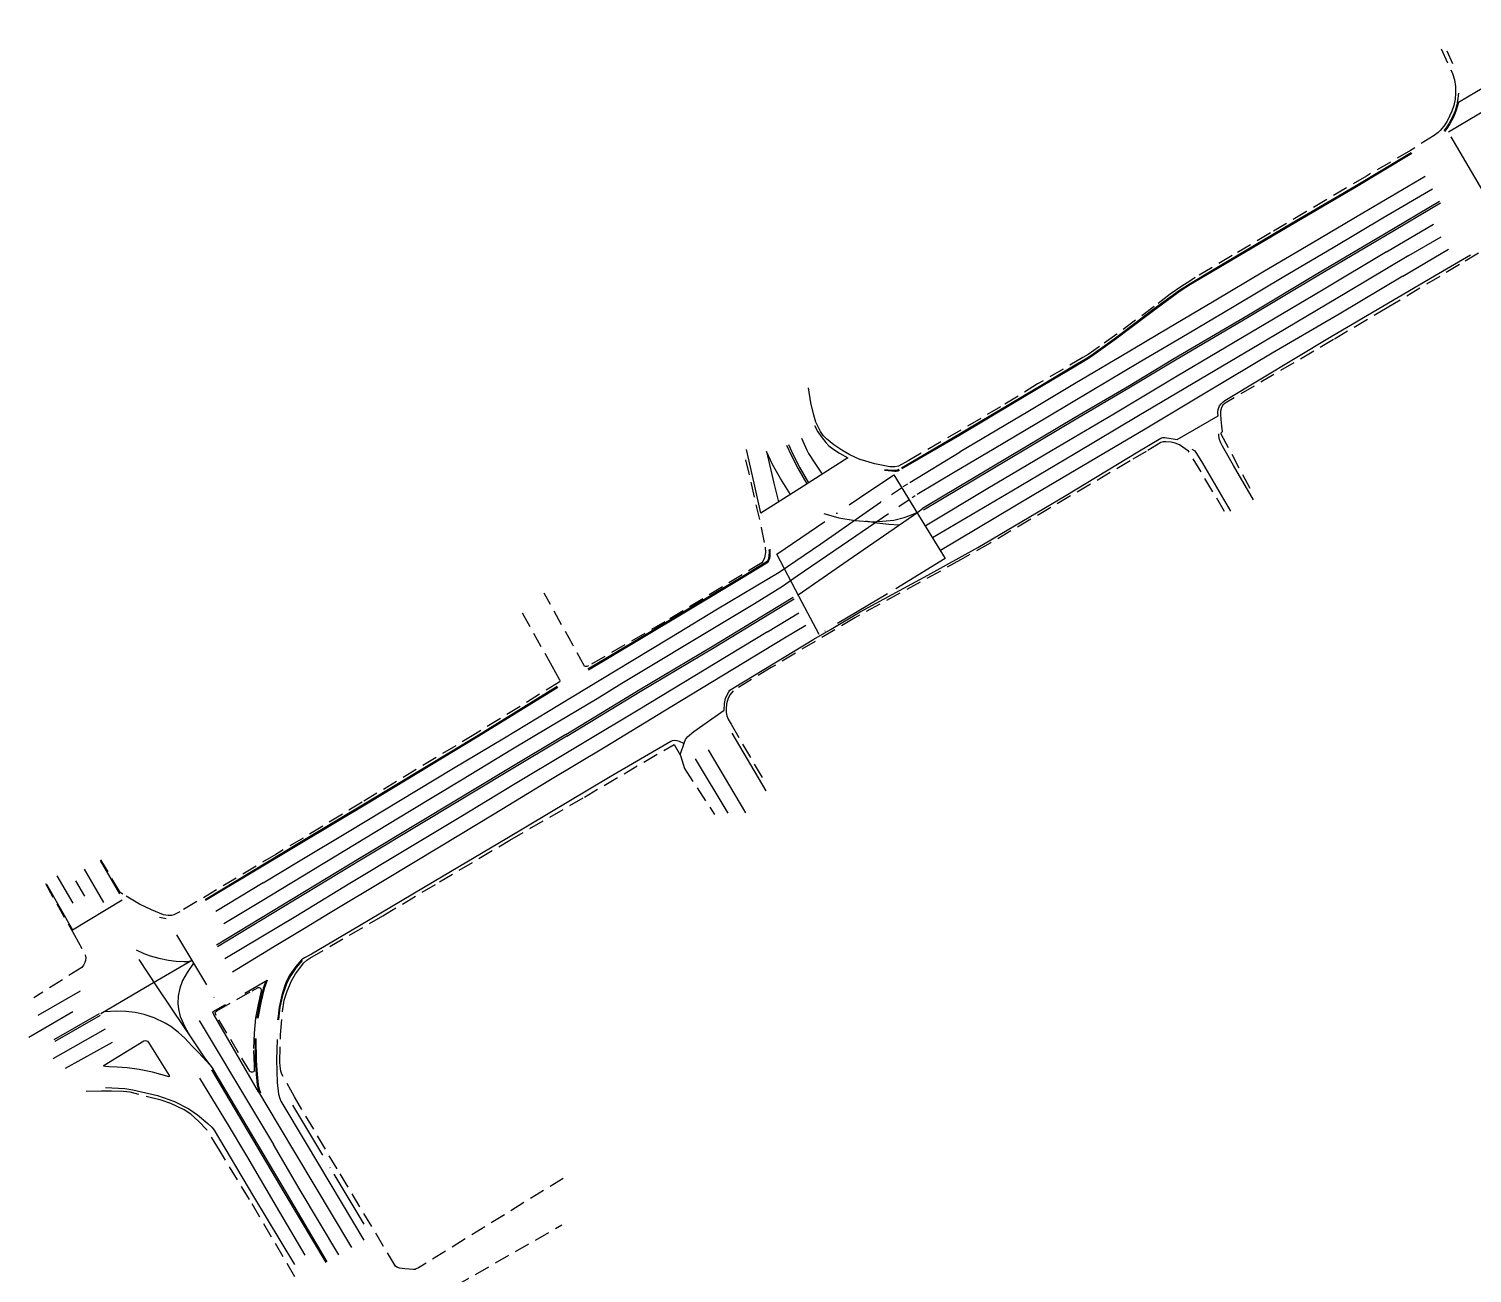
# Model space of a CAD drawing. Header units: millimetres. Extents: x 391363 to 392593, y 282975 to 284720.
# Drawn here: x 391362.8 to 391661.4, y 284285.9 to 284543.2 of the extents above; entities that cross this region are included whole.
import ezdxf

# ---------------------------------------------------------------- set-up
doc = ezdxf.new("R2010")
doc.units = ezdxf.units.MM
doc.linetypes.add('ACAD_ISO10W100', pattern=[18, 12, -3, 0, -3])
doc.linetypes.add('HIDDEN2', pattern=[4.7625, 3.175, -1.5875])
for name, color, linetype in [('가상선', 6, 'ACAD_ISO10W100'), ('도로경계', 6, 'HIDDEN2'), ('차선_겹선(1)', 1, 'Continuous'), ('차선_실선', 1, 'Continuous'), ('차선_점선', 2, 'Continuous')]:
    doc.layers.add(name, color=color, linetype=linetype)

msp = doc.modelspace()

# ---------------------------------------------------------------- linework, layer by layer
at = {"layer": '가상선'}
for points in [[(391656.53, 284521.97, 9.31), (391671.01, 284530.5, 9.39), (391685.92, 284539.21, 9.04), (391691.71, 284528.9, 9.12), (391697.63, 284518.34, 8.91), (391684.17, 284510.34, 8.97), (391668.69, 284501.24, 9.05), (391663.18, 284510.58, 9.47)], [(391517.58, 284434.61, 10.63), (391534.7, 284446.28, 10.64), (391541.76, 284451.01, 10.27), (391547.47, 284441.77, 10.38), (391552.43, 284433.74, 10.11), (391540.46, 284426.41, 10.19), (391526.31, 284417.99, 10.3), (391522.2, 284425.79, 10.67)]]:
    msp.add_polyline3d(points, close=True, dxfattribs=at)
for points in [[(391371.86, 284356.92, 13.73), (391382.74, 284363.53, 13.43)], [(391393.39, 284355.86, 12.44), (391402.39, 284340.86, 12.13)], [(391417.4, 284320.64, 11.18), (391425.95, 284306.37, 10.58), (391432.58, 284295.28, 10.23)]]:
    msp.add_polyline3d(points, dxfattribs=at)
at = {"layer": '도로경계'}
for points in [[(391655.05, 284539.13, 10.03), (391657.36, 284534.04, 9.68), (391657.76, 284532.67, 9.57), (391657.97, 284531.3, 9.55), (391658.01, 284529.95, 9.41), (391657.94, 284528.71, 9.31), (391657.64, 284527.42, 9.27), (391657.23, 284526.21, 9.24), (391656.29, 284524.16, 9.25), (391655.58, 284523.12, 9.24), (391654.85, 284522.24, 9.24), (391654.38, 284521.79, 9.24), (391653.59, 284521.21, 9.24), (391648.66, 284518.1, 9.17), (391639.56, 284512.8, 9.28), (391627.15, 284505.45, 9.32), (391619.69, 284501.03, 9.25), (391611.77, 284496.35, 9.39), (391604.11, 284491.81, 9.51), (391603.02, 284491.07, 9.52), (391601.37, 284490.01, 9.53), (391598.99, 284488.4, 9.53), (391595.64, 284485.8, 9.59), (391587.9, 284480.11, 9.65), (391584.35, 284477.52, 9.6), (391581.97, 284475.93, 9.61), (391580.92, 284475.28, 9.61), (391571.53, 284469.81, 9.91), (391563.87, 284465.07, 9.96), (391544.74, 284453.91, 10.23), (391542.72, 284452.83, 10.29), (391541.99, 284452.64, 10.29), (391541.56, 284452.64, 10.31), (391540.98, 284452.7, 10.32), (391537.87, 284453.31, 10.56), (391534.74, 284454.19, 10.69), (391532.65, 284455.16, 11.04), (391531.01, 284456.13, 11.19), (391529.37, 284457.23, 11.25), (391527.87, 284458.46, 11.37), (391527.17, 284459.17, 11.47), (391526.61, 284460, 11.55), (391525.67, 284461.93, 11.76), (391525.2, 284463.32, 11.89), (391524.62, 284465.89, 12), (391524.12, 284469.18, 12.26)], [(391675.02, 284504.11, 9.02), (391658.81, 284494.51, 9.09), (391643.87, 284485.56, 9.19), (391632.76, 284478.98, 9.33), (391610.37, 284465.86, 9.53), (391609.86, 284465.41, 9.55), (391609.58, 284464.94, 9.52), (391609.38, 284464.17, 9.52), (391609.35, 284463.53, 9.52), (391609.45, 284462.48, 9.44), (391609.6, 284461.11, 9.36), (391609.72, 284459.89, 9.29), (391609.51, 284459.71, 9.31), (391609.44, 284459.6, 9.31), (391609.42, 284459.46, 9.31), (391615.95, 284447.38, 8.64)], [(391610.23, 284443.43, 8.45), (391602.76, 284455.93, 9.22), (391600.91, 284457.21, 9.36), (391600, 284457.59, 9.4), (391599.19, 284457.76, 9.44), (391598.03, 284457.86, 9.58), (391597.48, 284457.83, 9.59), (391597.04, 284457.69, 9.59), (391593.98, 284455.84, 9.69), (391590.67, 284453.88, 9.71), (391561.68, 284436.87, 9.96), (391555.59, 284433.41, 10.05), (391533.68, 284421.43, 10.31), (391516.41, 284411.14, 10.48), (391508.57, 284406.35, 10.32), (391507.91, 284405.62, 10.31), (391507.5, 284404.82, 10.21), (391507.13, 284403.64, 10.17), (391507.06, 284402.64, 10.2), (391507.1, 284401.89, 10.25), (391507.24, 284401.2, 10.23), (391507.54, 284400.49, 10.13), (391508.1, 284399.42, 10.15), (391515.2, 284387.27, 9.52)], [(391511.12, 284454.12, 11.29), (391514.35, 284440.1, 10.64), (391515.18, 284436.03, 10.51), (391515.21, 284434.94, 10.52), (391515, 284433.87, 10.55), (391514.68, 284433.12, 10.55), (391514.44, 284432.83, 10.55), (391494.39, 284420.6, 10.6), (391478.64, 284411.53, 10.69), (391478.27, 284411.37, 10.73), (391478.02, 284411.38, 10.73), (391477.81, 284411.43, 10.73), (391475.36, 284415.85, 11.03), (391469.41, 284426.57, 12.67)], [(391473.35, 284305.52, 9.3), (391443.45, 284287.04, 9.97), (391442.97, 284286.79, 9.97), (391442.73, 284286.7, 9.97), (391442.37, 284286.67, 9.97), (391440.62, 284286.8, 9.97), (391439.51, 284286.97, 9.97), (391438.92, 284287.17, 9.97), (391438.67, 284287.38, 9.97), (391426.6, 284307.48, 10.56), (391417.78, 284322.4, 11.02), (391415.19, 284327.04, 11.05), (391414.97, 284327.71, 11.1), (391414.79, 284328.72, 11.13), (391414.78, 284329.58, 11.14), (391414.9, 284335.21, 11.37), (391415.32, 284340, 11.57), (391415.67, 284342.37, 11.68), (391416.23, 284344.25, 11.74), (391417.15, 284346.4, 11.82), (391418.01, 284347.84, 11.96), (391419.71, 284350.13, 12.04), (391420.32, 284350.67, 12.04), (391420.95, 284351.05, 12.04), (391436.03, 284359.81, 11.76), (391447.75, 284366.82, 11.38), (391462.36, 284375.49, 11.1), (391477.76, 284384.37, 11.02), (391496.32, 284395.28, 10.61), (391497.62, 284392.95, 10.44), (391498.49, 284390.28, 10.29), (391504.68, 284380.77, 9.91)], [(391366.24, 284366.47, 15.51), (391372.23, 284355.85, 13.53), (391374.47, 284351.73, 12.77), (391374.58, 284351.16, 12.68), (391374.55, 284350.59, 12.61), (391374.4, 284350.18, 12.57), (391374.1, 284349.63, 12.57), (391373.77, 284349.16, 12.58), (391363.82, 284342.86, 12.73)], [(391485.35, 284241.01, 8.3), (391474.87, 284234.69, 8.35), (391473.99, 284234.22, 8.37), (391472.78, 284233.79, 8.41), (391472.08, 284233.63, 8.42), (391471.58, 284233.64, 8.39), (391470.91, 284233.88, 8.39), (391470.42, 284234.11, 8.43), (391470.18, 284234.43, 8.45), (391466.29, 284241.01, 8.58), (391458.03, 284254.9, 8.91), (391451.98, 284265.05, 9.14), (391445.3, 284276.18, 9.57), (391445.25, 284276.51, 9.58), (391445.34, 284276.97, 9.58), (391446.3, 284279.49, 9.65), (391446.96, 284280.94, 9.76), (391473.08, 284295.9, 9.34)]]:
    msp.add_polyline3d(points, dxfattribs=at)
at = {"layer": '도로경계', "linetype": 'HIDDEN2'}
for points in [[(391464.9, 284422.45, 12.6), (391471.01, 284411.55, 10.97), (391472.62, 284408.66, 10.93), (391472.68, 284408.4, 10.93), (391472.64, 284408.23, 10.93), (391472.56, 284408.12, 10.93), (391455.21, 284397.47, 11.15), (391431.77, 284383.3, 11.54), (391413.92, 284372.51, 11.8), (391394.04, 284360.66, 12.29), (391392.8, 284359.99, 12.37), (391392.31, 284359.87, 12.34), (391391.66, 284359.87, 12.34), (391390.69, 284360.03, 12.46), (391388.16, 284361.03, 12.63), (391385.68, 284362.24, 12.95), (391382.24, 284364.28, 13.59), (391381.82, 284364.54, 13.73), (391381.63, 284364.8, 13.71), (391377.71, 284371.43, 15.28)], [(391394.2, 284257.92, 10.08), (391420.43, 284274.02, 9.88), (391422.5, 284275.76, 9.87), (391422.69, 284276.18, 9.87), (391422.75, 284276.5, 9.87), (391422.75, 284276.81, 9.87), (391422.7, 284276.97, 9.87), (391408.48, 284301.16, 10.76), (391402.27, 284311.38, 10.99), (391399.65, 284315.57, 11.26), (391398, 284317.28, 11.36), (391396.33, 284318.77, 11.57), (391394.95, 284319.73, 11.6), (391392.19, 284320.98, 11.76), (391390.2, 284321.68, 11.84), (391383.81, 284323.32, 12.08), (391382.41, 284323.5, 12.24), (391379.92, 284323.55, 12.3), (391377.87, 284323.55, 12.41), (391374.5, 284323.45, 12.49)]]:
    msp.add_polyline3d(points, dxfattribs=at)
at = {"layer": '도로경계'}
msp.add_polyline3d([(391401.73, 284340.15, 12.2), (391408.99, 284344.3, 12.02), (391410.26, 284344.98, 12.04), (391410.49, 284345, 12.04), (391410.72, 284344.88, 12.04), (391410.87, 284344.61, 11.97), (391410.87, 284344.34, 11.96), (391410.25, 284341.48, 11.93), (391409.74, 284338.71, 11.78), (391409.43, 284335.56, 11.73), (391409.29, 284332, 11.7), (391409.45, 284328.84, 11.54), (391409.47, 284327.96, 11.53), (391409.43, 284327.72, 11.53), (391409.3, 284327.57, 11.53), (391409.1, 284327.5, 11.54), (391408.89, 284327.48, 11.52), (391408.7, 284327.54, 11.52), (391408.56, 284327.68, 11.54), (391406.22, 284331.5, 11.74), (391401.58, 284339.23, 12.13), (391401.41, 284339.54, 12.14), (391401.38, 284339.75, 12.12), (391401.45, 284339.95, 12.12)], close=True, dxfattribs=at)
at = {"layer": '차선_겹선(1)'}
for points in [[(391658.39, 284527.99, 9.39), (391657.9, 284526.28, 9.36), (391657.47, 284525.19, 9.32), (391656.68, 284523.71, 9.28), (391656.04, 284522.75, 9.25), (391655.6, 284522.22, 9.24)], [(391658.6, 284528.01, 9.39), (391658.09, 284526.22, 9.36), (391657.65, 284525.1, 9.32), (391656.85, 284523.61, 9.28), (391656.2, 284522.63, 9.25), (391655.7, 284522.04, 9.24)], [(391648.83, 284517.63, 9.24), (391637.43, 284510.77, 9.22), (391624.21, 284503.06, 9.3), (391607.43, 284493.12, 9.36), (391603.07, 284490.54, 9.46), (391600.92, 284489.14, 9.45), (391595.66, 284485.32, 9.52), (391587.37, 284479.08, 9.68), (391583.03, 284475.98, 9.7), (391581.95, 284475.21, 9.68), (391579.33, 284473.69, 9.7), (391572.55, 284469.66, 9.84), (391555.25, 284459.33, 9.97), (391543.35, 284452.42, 10.24)], [(391648.93, 284517.46, 9.24), (391637.54, 284510.6, 9.22), (391624.31, 284502.88, 9.3), (391607.53, 284492.95, 9.36), (391603.18, 284490.37, 9.46), (391601.04, 284488.97, 9.45), (391595.78, 284485.16, 9.52), (391587.49, 284478.92, 9.68), (391583.15, 284475.82, 9.7), (391582.06, 284475.04, 9.68), (391579.43, 284473.52, 9.7), (391572.65, 284469.49, 9.84), (391555.34, 284459.15, 9.97), (391543.45, 284452.25, 10.24)], [(391519.61, 284457.13, 11.66), (391520.58, 284454.95, 11.51), (391522, 284452.26, 11.38), (391523.76, 284449.12, 11.12)], [(391519.97, 284457.3, 11.66), (391520.94, 284455.13, 11.51), (391522.35, 284452.45, 11.38), (391524.1, 284449.33, 11.12)], [(391539.88, 284451.95, 10.35), (391541.39, 284451.81, 10.26), (391542.02, 284451.78, 10.25), (391542.29, 284451.79, 10.25), (391542.45, 284451.81, 10.24), (391542.61, 284451.83, 10.24), (391542.98, 284452.03, 10.18)], [(391539.9, 284452.15, 10.35), (391541.4, 284452.01, 10.26), (391542.02, 284451.98, 10.25), (391542.27, 284451.99, 10.25), (391542.42, 284452.01, 10.24), (391542.55, 284452.03, 10.24), (391542.88, 284452.2, 10.17)], [(391515.95, 284435.49, 10.48), (391515.96, 284435.12, 10.48), (391515.91, 284434.26, 10.48), (391515.85, 284433.69, 10.48), (391515.7, 284433.3, 10.5), (391515.56, 284433.06, 10.5), (391510.18, 284429.75, 10.55), (391499.95, 284423.63, 10.63), (391488.81, 284416.94, 10.62), (391478.48, 284410.8, 10.6)], [(391516.14, 284435.62, 10.48), (391516.16, 284435.12, 10.48), (391516.11, 284434.24, 10.48), (391516.05, 284433.64, 10.48), (391515.88, 284433.21, 10.5), (391515.7, 284432.91, 10.5), (391510.28, 284429.58, 10.55), (391500.06, 284423.45, 10.63), (391488.91, 284416.77, 10.62), (391478.58, 284410.63, 10.6)], [(391473.91, 284397.32, 10.99), (391461.38, 284389.83, 11.33), (391444.56, 284379.7, 11.62), (391431.26, 284371.65, 11.82), (391401.67, 284353.78, 12.35)], [(391474.12, 284396.98, 10.99), (391461.59, 284389.49, 11.33), (391444.77, 284379.35, 11.62), (391431.47, 284371.31, 11.82), (391401.88, 284353.44, 12.35)], [(391419.23, 284350.74, 12.11), (391417.96, 284349.27, 12), (391416.83, 284347.6, 11.94), (391416.05, 284346.17, 11.84), (391415.71, 284345.2, 11.86), (391415.14, 284343.4, 11.86), (391414.58, 284340.93, 11.74), (391414.37, 284339.07, 11.6), (391414.28, 284338.34, 11.5)], [(391419.38, 284350.61, 12.11), (391418.12, 284349.15, 12), (391417, 284347.49, 11.94), (391416.23, 284346.08, 11.84), (391415.9, 284345.13, 11.86), (391415.33, 284343.35, 11.86), (391414.78, 284340.9, 11.74), (391414.57, 284339.05, 11.6), (391414.48, 284338.33, 11.5)], [(391411.83, 284346.34, 12.06), (391411.31, 284344.87, 12.02), (391410.68, 284342.18, 11.92), (391410, 284338.64, 11.86)], [(391412.1, 284346.49, 12.06), (391411.5, 284344.82, 12.02), (391410.88, 284342.14, 11.92), (391410.2, 284338.63, 11.86)], [(391377.37, 284339.54, 12.85), (391368.02, 284334.18, 12.95)], [(391377.57, 284339.19, 12.85), (391368.22, 284333.83, 12.94)], [(391409.61, 284334.46, 11.77), (391409.65, 284329.85, 11.6), (391409.83, 284327.04, 11.45), (391410.09, 284324.87, 11.42), (391410.27, 284323.88, 11.29), (391410.35, 284323.45, 11.29)], [(391409.81, 284334.45, 11.77), (391409.85, 284329.85, 11.6), (391410.03, 284327.06, 11.45), (391410.29, 284324.9, 11.42), (391410.46, 284323.94, 11.29), (391410.78, 284323.19, 11.28)], [(391424.3, 284288.1, 10.29), (391415.86, 284302.36, 10.86), (391400.67, 284327.96, 11.89)], [(391424.56, 284288.26, 10.29), (391416.12, 284302.51, 10.86), (391400.93, 284328.11, 11.89)]]:
    msp.add_polyline3d(points, dxfattribs=at)
at = {"layer": '차선_겹선(1)', "linetype": 'Continuous'}
for points in [[(391472.13, 284407.21, 10.79), (391455.79, 284397.14, 10.96), (391433.24, 284383.52, 11.48), (391418.83, 284374.9, 11.77), (391399.28, 284363.15, 12.1)], [(391472.24, 284407.04, 10.79), (391455.89, 284396.97, 10.96), (391433.34, 284383.35, 11.48), (391418.94, 284374.73, 11.77), (391399.38, 284362.98, 12.1)]]:
    msp.add_polyline3d(points, dxfattribs=at)
at = {"layer": '차선_실선'}
for points in [[(391684.74, 284543.24, 8.97), (391669.88, 284534.57, 9.4), (391662.36, 284530.19, 9.4), (391658.6, 284528.01, 9.37)], [(391656.22, 284538.69, 9.96), (391657.36, 284536.07, 9.78)], [(391658.39, 284527.99, 9.39), (391658.57, 284528.75, 9.34), (391658.64, 284529.43, 9.36), (391658.65, 284529.93, 9.36)], [(391654.7, 284507.55, 9.51), (391643.33, 284500.8, 9.59), (391629.18, 284492.41, 9.64), (391615.13, 284484.05, 9.78), (391599.54, 284474.86, 9.96), (391590.52, 284469.45, 9.99), (391579.31, 284462.86, 10.08), (391547.71, 284444.04, 10.32)], [(391654.9, 284507.2, 9.51), (391643.53, 284500.46, 9.59), (391629.38, 284492.07, 9.64), (391615.33, 284483.71, 9.78), (391599.74, 284474.52, 9.96), (391590.72, 284469.11, 9.99), (391579.51, 284462.51, 10.08), (391547.92, 284443.69, 10.32)], [(391643.72, 284497.12, 9.63), (391653.45, 284502.88, 9.43)], [(391647.09, 284492.08, 9.42), (391656.53, 284497.66, 9.24)], [(391648.37, 284496.39, 9.5), (391655, 284500.26, 9.44)], [(391525.38, 284461.2, 11.66), (391526.06, 284459.91, 11.56), (391526.94, 284458.66, 11.46), (391527.72, 284457.7, 11.34), (391528.34, 284457.04, 11.23), (391529.35, 284456.24, 11.2), (391530.51, 284455.51, 11.15), (391532.27, 284454.55, 11), (391522.34, 284448.21, 11.15), (391514.24, 284443.08, 10.8), (391512.91, 284449.3, 11.28), (391511.31, 284456.25, 11.42)], [(391610.58, 284455.49, 9.09), (391609.76, 284456.97, 9.19), (391609.36, 284457.74, 9.2), (391609.18, 284458.34, 9.2), (391609.06, 284459.05, 9.2), (391609.05, 284459.5, 9.22)], [(391520.38, 284446.96, 11.07), (391518.34, 284450.27, 11.42), (391516.69, 284453.16, 11.52), (391515.42, 284455.86, 11.59), (391516.93, 284449.31, 11.22), (391517.91, 284445.4, 10.96)], [(391545.12, 284449.45, 10.39), (391555.54, 284455.74, 10.22)], [(391603.43, 284456.31, 9.12), (391604.09, 284455.96, 9.11), (391605.65, 284453.45, 9)], [(391554.47, 284451.64, 10.36), (391546.63, 284446.92, 10.38)], [(391543.7, 284448.59, 10.42), (391544.67, 284449.18, 10.4)], [(391546.17, 284446.64, 10.38), (391545.58, 284446.29, 10.38)], [(391473.91, 284397.32, 10.99), (391489.11, 284406.52, 10.94), (391504.41, 284415.67, 10.84), (391520.98, 284425.69, 10.59)], [(391474.12, 284396.98, 10.99), (391489.32, 284406.18, 10.94), (391504.62, 284415.32, 10.84), (391521.19, 284425.35, 10.59)], [(391515.62, 284418.54, 10.56), (391522.16, 284422.49, 10.52)], [(391519.17, 284417.28, 10.51), (391523.61, 284419.94, 10.44)], [(391498.35, 284395.43, 10.44), (391497.46, 284395.84, 10.62), (391496.93, 284396.01, 10.62), (391496.36, 284396.06, 10.62), (391495.93, 284396, 10.62), (391495.66, 284395.9, 10.6), (391483.09, 284388.53, 10.74), (391461.7, 284375.82, 11.14), (391446.69, 284366.9, 11.28), (391431.2, 284357.77, 11.74), (391421.27, 284351.89, 11.96), (391419.88, 284351.15, 12.04), (391419.23, 284350.74, 12.11)], [(391515.37, 284385.65, 9.85), (391508.32, 284397.62, 10.06)], [(391500.68, 284392.29, 10.22), (391507.46, 284381.02, 9.78)], [(391378.31, 284362.57, 13.72), (391374.36, 284369.49, 15.25)], [(391377.56, 284371.26, 15.23), (391381.56, 284364.36, 13.65)], [(391366.47, 284366.35, 15.44), (391371.86, 284356.92, 13.73)], [(391372, 284362.42, 14.42), (391368.67, 284368.1, 15.56)], [(391374.39, 284363.88, 14.37), (391372.55, 284367.03, 14.99)], [(391411.33, 284366.67, 11.98), (391401.53, 284360.7, 12.08)], [(391410.73, 284362.74, 12.08), (391403.13, 284358.15, 12.23)], [(391389.87, 284359.53, 12.45), (391391.25, 284359.25, 12.44)], [(391407.53, 284343.84, 12.12), (391412.1, 284346.49, 12.06)], [(391410.35, 284323.45, 11.37), (391401.08, 284339.41, 12.18), (391400.9, 284339.81, 12.2), (391400.96, 284340.04, 12.2), (391403.49, 284341.5, 12.17)], [(391378.58, 284336.36, 12.74), (391367.8, 284330.25, 12.9)], [(391398.07, 284338.15, 12.3), (391401.39, 284332.66, 12.01), (391405.98, 284324.95, 11.61), (391413.42, 284312.54, 11.06)], [(391370.37, 284328.28, 12.87), (391380.12, 284333.72, 12.69)], [(391414.22, 284334.24, 11.27), (391414.08, 284330.01, 11.14), (391414.22, 284325.37, 11.11), (391414.49, 284322.94, 11.15), (391414.72, 284322.04, 11.15), (391414.97, 284321.47, 11.13), (391420.19, 284312.74, 10.87), (391432.16, 284292.76, 10.2)], [(391378.68, 284324.29, 12.39), (391382.68, 284324.12, 12.18), (391384.36, 284323.85, 12.03), (391389.46, 284322.67, 11.9), (391392.94, 284321.45, 11.82), (391395.9, 284319.91, 11.62), (391397.71, 284318.66, 11.51), (391399.87, 284316.88, 11.43), (391400.68, 284316.09, 11.41), (391401.15, 284315.48, 11.31), (391409.33, 284301.78, 10.75), (391417.75, 284287.68, 10.25)]]:
    msp.add_polyline3d(points, dxfattribs=at)
at = {"layer": '차선_실선', "linetype": 'Continuous'}
msp.add_polyline3d([(391497.55, 284393.08, 10.48), (391498.45, 284395.73, 10.44), (391498.68, 284396.29, 10.44), (391499.09, 284396.84, 10.41), (391500.37, 284397.96, 10.36), (391506.65, 284402.35, 10.22), (391506.77, 284403.72, 10.24), (391506.98, 284404.77, 10.24), (391507.35, 284405.68, 10.28), (391507.61, 284406.17, 10.28), (391507.88, 284406.45, 10.32), (391508.73, 284407.06, 10.32), (391525.25, 284417.04, 10.34), (391528.84, 284419.12, 10.3), (391534.79, 284422.71, 10.32), (391548.85, 284430.27, 10.14), (391559.15, 284436, 9.98), (391577.36, 284446.71, 9.83), (391592.24, 284455.76, 9.8), (391597.03, 284458.62, 9.67), (391597.46, 284458.74, 9.64), (391597.88, 284458.76, 9.64), (391600.39, 284458.34, 9.51), (391608.86, 284463.19, 9.42), (391608.83, 284463.84, 9.5), (391608.9, 284464.53, 9.54), (391609.19, 284465.26, 9.56), (391609.48, 284465.73, 9.58), (391609.9, 284466.13, 9.58), (391610.28, 284466.42, 9.58), (391632.3, 284479.65, 9.46), (391653.67, 284492.14, 9.2), (391661.12, 284496.5, 9.14)], dxfattribs=at)
at = {"layer": '차선_실선'}
msp.add_polyline3d([(391379.37, 284328.62, 12.55), (391378.69, 284328.65, 12.59), (391378.39, 284328.71, 12.59), (391378.29, 284328.78, 12.59), (391378.33, 284328.88, 12.59), (391378.42, 284328.93, 12.59), (391386.59, 284333.94, 12.48), (391386.91, 284334.02, 12.48), (391387.14, 284334, 12.48), (391387.38, 284333.88, 12.48), (391387.74, 284333.4, 12.4), (391391.85, 284326.78, 12.04), (391391.88, 284326.64, 12.04), (391391.87, 284326.58, 12.04), (391391.84, 284326.55, 12.04), (391388.37, 284327.46, 12.24), (391385.61, 284328.01, 12.28), (391383.13, 284328.4, 12.38), (391381.12, 284328.55, 12.5)], close=True, dxfattribs=at)
at = {"layer": '차선_점선'}
for points in [[(391651.7, 284512.71, 9.42), (391638.83, 284505.12, 9.56), (391628.36, 284498.93, 9.71), (391618.49, 284493.11, 9.68), (391608.08, 284486.92, 9.75), (391598.63, 284481.32, 9.8), (391588.76, 284475.49, 9.82), (391579.18, 284469.81, 9.87), (391569.48, 284464.03, 10), (391558.54, 284457.54, 10.11), (391555.54, 284455.74, 10.22)], [(391653.21, 284510.11, 9.46), (391642.98, 284504.11, 9.58), (391632.66, 284497.94, 9.68), (391622.49, 284491.94, 9.68), (391612.18, 284485.86, 9.74), (391602.53, 284480.09, 9.92), (391592.57, 284474.25, 9.94), (391582.85, 284468.47, 9.96), (391573.57, 284462.95, 10), (391562.57, 284456.4, 10.13), (391554.47, 284451.64, 10.36)], [(391643.72, 284497.12, 9.63), (391630.48, 284489.22, 9.68), (391613.95, 284479.44, 9.76), (391600.43, 284471.43, 9.98), (391587.28, 284463.59, 9.98), (391574.38, 284455.99, 10.14), (391561.25, 284448.2, 10.34), (391548.3, 284440.42, 10.34)], [(391648.37, 284496.39, 9.5), (391635.51, 284488.73, 9.56), (391618.88, 284478.88, 9.73), (391605.26, 284470.8, 9.9), (391592.42, 284463.19, 9.93), (391579.25, 284455.39, 9.98), (391566.22, 284447.64, 10.21), (391549.79, 284438.01, 10.21)], [(391647.09, 284492.08, 9.42), (391633.89, 284484.24, 9.5), (391620.09, 284476.15, 9.61), (391606.51, 284468.08, 9.82), (391593.76, 284460.48, 9.86), (391583.69, 284454.52, 9.92), (391570.76, 284446.85, 10.04), (391551.42, 284435.38, 10.12)], [(391522.66, 284458.59, 11.67), (391523.79, 284456.13, 11.46), (391524.15, 284455.44, 11.46), (391525.42, 284453.4, 11.26), (391526.94, 284451.14, 11.04)], [(391605.65, 284453.45, 9), (391611.41, 284443.48, 8.29)], [(391616.19, 284445.82, 8.61), (391612.05, 284452.97, 8.97), (391610.58, 284455.49, 9.09)], [(391541.29, 284446.93, 10.36), (391543.4, 284448.36, 10.26)], [(391527.31, 284443.02, 10.62), (391530.38, 284442.11, 10.61), (391533.75, 284441.58, 10.46), (391537.33, 284441.31, 10.37), (391539.45, 284441.41, 10.42), (391541.77, 284441.65, 10.42), (391543.94, 284442.22, 10.44), (391545.45, 284442.76, 10.38), (391546.75, 284443.31, 10.37), (391547.71, 284444.04, 10.32)], [(391544.96, 284445.82, 10.4), (391542.83, 284444.38, 10.41)], [(391522, 284426.18, 10.61), (391532.36, 284433.34, 10.5), (391541.88, 284439.92, 10.47), (391546.75, 284443.31, 10.37)], [(391542.89, 284440.62, 10.36), (391540.78, 284440.73, 10.44), (391539.49, 284440.85, 10.44), (391538.3, 284441.01, 10.44), (391535.97, 284441.42, 10.38)], [(391503.35, 284394.15, 10.22), (391511.12, 284381.14, 9.82)], [(391385.01, 284352.76, 12.58), (391386.61, 284352, 12.57), (391387.94, 284351.53, 12.55), (391389.73, 284351.08, 12.55), (391391.68, 284350.68, 12.51), (391393.31, 284350.44, 12.51), (391394.87, 284350.34, 12.5), (391395.73, 284350.39, 12.47), (391396.57, 284350.56, 12.42)], [(391396.52, 284350.55, 12.47), (391386.96, 284344.99, 12.54), (391377.74, 284339.54, 12.78)], [(391385.57, 284350.78, 12.5), (391389.3, 284345.16, 12.54), (391394.96, 284336.73, 12.25), (391396.14, 284335.02, 12.19)], [(391396.87, 284350.06, 12.37), (391395.56, 284348.07, 12.43), (391394.64, 284346.43, 12.45), (391394.06, 284344.88, 12.38), (391393.68, 284343.18, 12.38), (391393.61, 284341.7, 12.31), (391393.75, 284340.49, 12.33), (391394.15, 284339.01, 12.34), (391395.11, 284336.87, 12.23), (391396.14, 284335.02, 12.19), (391399.17, 284330.42, 11.94), (391400.93, 284328.11, 11.89)], [(391373.41, 284344.22, 12.79), (391364.69, 284339.23, 12.89)], [(391371.91, 284339.93, 12.95), (391362.82, 284334.63, 13.03)], [(391400.3, 284328.93, 11.91), (391397.91, 284331.54, 12.13), (391396.57, 284332.93, 12.14), (391395.12, 284334.5, 12.26), (391393.76, 284335.71, 12.29), (391392.22, 284336.91, 12.35), (391391.05, 284337.65, 12.37), (391388.72, 284338.74, 12.47), (391386.65, 284339.42, 12.59), (391384.82, 284339.8, 12.59), (391382.89, 284340.05, 12.67), (391380.95, 284340.1, 12.76), (391378.44, 284339.95, 12.76)], [(391420.02, 284289.65, 10.34), (391414.77, 284298.52, 10.65), (391407.89, 284310.18, 11), (391404.1, 284316.5, 11.4), (391398.22, 284326.27, 11.83)], [(391410.35, 284323.45, 11.37), (391414.38, 284316.61, 11.11), (391422, 284303.91, 10.69), (391425.55, 284297.89, 10.45), (391429.55, 284291.22, 10.24)], [(391426.96, 284289.68, 10.16), (391418.97, 284303.11, 10.82), (391413.42, 284312.54, 11.06)]]:
    msp.add_polyline3d(points, dxfattribs=at)
at = {"layer": '차선_점선', "linetype": 'Continuous'}
for points in [[(391411.33, 284366.67, 11.98), (391418.96, 284371.24, 11.93), (391429.06, 284377.35, 11.78), (391439.68, 284383.72, 11.57), (391450.33, 284390.15, 11.33), (391461.2, 284396.65, 11.03), (391472.6, 284403.55, 10.87), (391484.13, 284410.46, 10.78), (391495.47, 284417.33, 10.8), (391505.29, 284423.27, 10.7), (391518.09, 284430.91, 10.59), (391526.66, 284436.78, 10.62), (391539, 284445.37, 10.47), (391539.17, 284445.49, 10.46)], [(391540.71, 284442.94, 10.41), (391533.95, 284438.36, 10.42), (391521.81, 284430.09, 10.56), (391518.78, 284427.95, 10.6), (391512.97, 284424.33, 10.7), (391501.25, 284417.29, 10.72), (391491.05, 284411.16, 10.92), (391485.5, 284407.83, 10.91), (391480.37, 284404.72, 10.88), (391470.42, 284398.74, 10.98), (391462.91, 284394.25, 11.18), (391452.35, 284387.86, 11.38), (391441.57, 284381.36, 11.54), (391425.96, 284371.94, 11.92), (391410.73, 284362.74, 12.08)], [(391515.62, 284418.54, 10.56), (391504.82, 284411.99, 10.6), (391489.22, 284402.58, 10.71), (391477.74, 284395.65, 10.86), (391474.64, 284393.8, 10.98), (391463.07, 284386.88, 11.32), (391452.21, 284380.31, 11.52), (391440.8, 284373.46, 11.73), (391429.22, 284366.49, 12), (391418.06, 284359.69, 12.18), (391403.37, 284350.9, 12.35)], [(391404.95, 284348.21, 12.17), (391413.61, 284353.52, 12.17), (391419.82, 284357.3, 12.2), (391425.16, 284360.51, 11.94), (391436.65, 284367.41, 11.86), (391447.78, 284374.12, 11.57), (391459.09, 284380.94, 11.4), (391470.42, 284387.79, 11.24), (391482.05, 284394.76, 10.75), (391495.83, 284403.16, 10.6), (391519.17, 284417.28, 10.51)]]:
    msp.add_polyline3d(points, dxfattribs=at)

doc.saveas('drawing.dxf')
